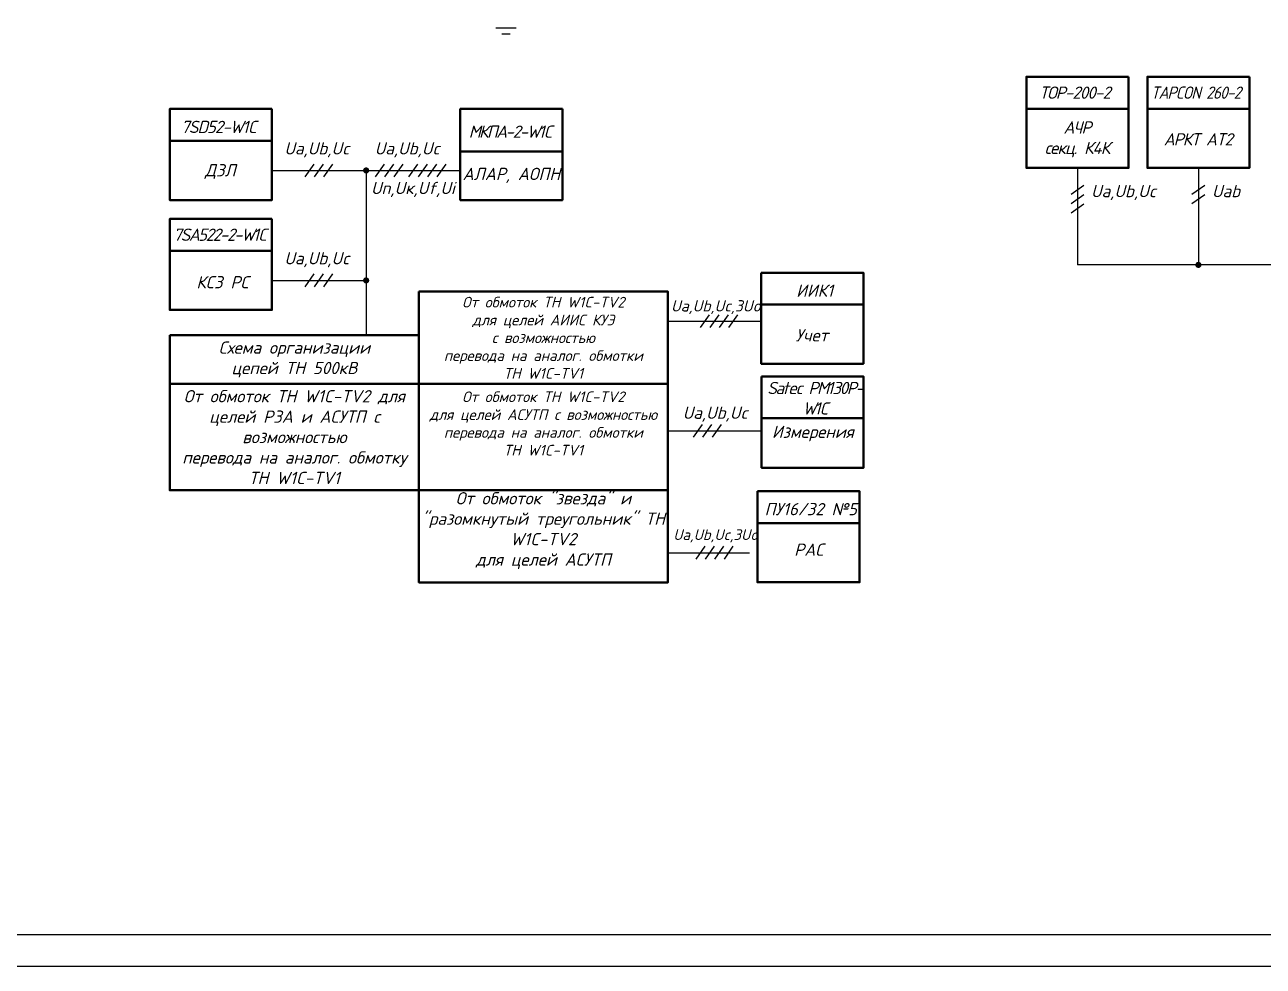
# Model space of a CAD drawing. Header units: millimetres. Extents: x -4534 to -456, y 3875 to 4716.
# Drawn here: x -4333.3 to -4136.2, y 3875.4 to 4025.2 of the extents above; entities that cross this region are included whole.
import ezdxf
from ezdxf.enums import TextEntityAlignment as Align

# ---------------------------------------------------------------- set-up
doc = ezdxf.new("R2010")
doc.units = ezdxf.units.MM
for name, color, linetype in [('Измерения АСУТП', 80, 'Continuous'), ('Корректировка 1', 5, 'Continuous'), ('РАС АСУТП', 50, 'Continuous')]:
    doc.layers.add(name, color=color, linetype=linetype)
doc.styles.add('ГОСТ 3.0', font='isocpeur.ttf', dxfattribs={"oblique": 15, "height": 3})

msp = doc.modelspace()

# ---------------------------------------------------------------- linework, layer by layer
at = {"color": 0, "lineweight": 25, "ltscale": 0.25}
for p, q in [((-4258.32, 4024.71), (-4255.07, 4024.71)), ((-4257.35, 4023.74), (-4256.05, 4023.74))]:
    msp.add_line(p, q, dxfattribs=at)
at = {"color": 0}
for p, q in [((-4288.69, 4000.99), (-4287.26, 4003.04)), ((-4287.19, 4000.99), (-4285.76, 4003.04)), ((-4285.69, 4000.99), (-4284.26, 4003.04)), ((-4277.51, 4000.99), (-4276.07, 4003.04)), ((-4276.01, 4000.99), (-4274.57, 4003.04)), ((-4274.51, 4000.99), (-4273.07, 4003.04)), ((-4272.16, 4000.99), (-4270.73, 4003.04)), ((-4270.66, 4000.99), (-4269.23, 4003.04)), ((-4269.16, 4000.99), (-4267.73, 4003.04)), ((-4267.66, 4000.99), (-4266.23, 4003.04)), ((-4293.98, 4002.02), (-4278.98, 4002.02)), ((-4278.98, 4002.02), (-4278.98, 3975.82)), ((-4278.98, 4002.02), (-4263.98, 4002.02)), ((-4165.73, 4002.43), (-4165.73, 3986.99)), ((-4165.73, 4002.43), (-4165.73, 3986.99)), ((-4146.48, 4002.43), (-4146.48, 3986.99)), ((-4166.75, 3998.26), (-4164.7, 3999.7)), ((-4147.5, 3998.26), (-4145.45, 3999.7)), ((-4166.75, 3996.76), (-4164.7, 3998.2)), ((-4166.75, 3995.26), (-4164.7, 3996.7)), ((-4147.5, 3996.76), (-4145.45, 3998.2)), ((-3853.62, 3986.99), (-4165.73, 3986.99)), ((-4288.69, 3983.5), (-4287.26, 3985.55)), ((-4287.19, 3983.5), (-4285.76, 3985.55)), ((-4285.69, 3983.5), (-4284.26, 3985.55)), ((-4293.98, 3984.52), (-4278.98, 3984.52))]:
    msp.add_line(p, q, dxfattribs=at)
at = {"color": 0, "ltscale": 0.25}
for p, q in [((-4224.35, 3979.05), (-4225.78, 3977)), ((-4222.85, 3979.05), (-4224.28, 3977)), ((-4221.35, 3979.05), (-4222.78, 3977)), ((-4219.85, 3979.05), (-4221.28, 3977)), ((-4230.94, 3978.02), (-4216.06, 3978.02))]:
    msp.add_line(p, q, dxfattribs=at)
at = {"color": 0, "lineweight": 50}
msp.add_line((-4310.23, 3968.05), (-4270.58, 3968.05), dxfattribs=at)
at = {"color": 0, "lineweight": 30}
msp.add_line((-2238.35, 3880.38), (-4514.35, 3880.38), dxfattribs=at)
at = {"color": 0, "linetype": 'Continuous', "lineweight": 25}
msp.add_lwpolyline([(-4534.35, 3875.38), (-2233.35, 3875.38), (-2233.35, 4716.38), (-4534.35, 4716.38)], close=True, dxfattribs=at)
at = {"color": 0, "lineweight": 50, "ltscale": 0.25}
for points in [[(-4157.6, 4016.92), (-4173.85, 4016.92), (-4173.85, 4011.84), (-4157.6, 4011.84)], [(-4138.35, 4016.92), (-4154.6, 4016.92), (-4154.6, 4011.84), (-4138.35, 4011.84)], [(-4293.98, 4011.8), (-4310.23, 4011.8), (-4310.23, 4006.72), (-4293.98, 4006.72)], [(-4247.73, 4011.8), (-4263.98, 4011.8), (-4263.98, 4005.02), (-4247.73, 4005.02)], [(-4157.6, 4011.84), (-4173.85, 4011.84), (-4173.85, 4002.43), (-4157.6, 4002.43)], [(-4138.35, 4011.84), (-4154.6, 4011.84), (-4154.6, 4002.43), (-4138.35, 4002.43)], [(-4293.98, 4006.72), (-4310.23, 4006.72), (-4310.23, 3997.31), (-4293.98, 3997.31)], [(-4247.73, 4005.02), (-4263.98, 4005.02), (-4263.98, 3997.31), (-4247.73, 3997.31)], [(-4293.98, 3994.31), (-4310.23, 3994.31), (-4310.23, 3989.23), (-4293.98, 3989.23)], [(-4293.98, 3989.23), (-4310.23, 3989.23), (-4310.23, 3979.82), (-4293.98, 3979.82)], [(-4216.06, 3985.74), (-4199.81, 3985.74), (-4199.81, 3980.66), (-4216.06, 3980.66)], [(-4270.58, 3982.73), (-4230.94, 3982.73), (-4230.94, 3968.05), (-4270.58, 3968.05)], [(-4216.06, 3980.66), (-4199.81, 3980.66), (-4199.81, 3971.25), (-4216.06, 3971.25)]]:
    msp.add_lwpolyline(points, close=True, dxfattribs=at)
at = {"color": 0, "ltscale": 0.25, "const_width": 0.487}
for points in [[(-4279.22, 4002.02, -1), (-4278.73, 4002.02, -1)], [(-4146.72, 3986.99, 1), (-4146.23, 3986.99, 1)], [(-4279.22, 3984.52, -1), (-4278.73, 3984.52, -1)]]:
    msp.add_lwpolyline(points, format="xyb", close=True, dxfattribs=at)
at = {"color": 0, "lineweight": 50}
msp.add_lwpolyline([(-4310.23, 3975.82), (-4270.58, 3975.82), (-4270.58, 3951.13), (-4310.23, 3951.13)], close=True, dxfattribs=at)
at = {"layer": 'Измерения АСУТП', "color": 0}
for p, q in [((-4226.85, 3959.57), (-4225.42, 3961.61)), ((-4225.35, 3959.57), (-4223.92, 3961.61)), ((-4223.85, 3959.57), (-4222.42, 3961.61)), ((-4230.94, 3960.59), (-4216.03, 3960.59))]:
    msp.add_line(p, q, dxfattribs=at)
at = {"layer": 'Измерения АСУТП', "color": 0, "lineweight": 50, "ltscale": 0.25}
for points in [[(-4216.03, 3969.21), (-4199.78, 3969.21), (-4199.78, 3962.58), (-4216.03, 3962.58)], [(-4216.03, 3962.58), (-4199.78, 3962.58), (-4199.78, 3954.72), (-4216.03, 3954.72)]]:
    msp.add_lwpolyline(points, close=True, dxfattribs=at)
at = {"layer": 'Измерения АСУТП', "color": 0, "lineweight": 50}
msp.add_lwpolyline([(-4270.58, 3968.05), (-4230.94, 3968.05), (-4230.94, 3951.13), (-4270.58, 3951.13)], close=True, dxfattribs=at)
at = {"layer": 'РАС АСУТП', "color": 0}
for p, q in [((-4226.45, 3940.16), (-4225.02, 3942.21)), ((-4224.95, 3940.16), (-4223.52, 3942.21)), ((-4223.45, 3940.16), (-4222.02, 3942.21)), ((-4221.95, 3940.16), (-4220.52, 3942.21)), ((-4230.94, 3941.18), (-4217.94, 3941.18))]:
    msp.add_line(p, q, dxfattribs=at)
at = {"layer": 'РАС АСУТП', "color": 0, "lineweight": 50}
msp.add_lwpolyline([(-4270.58, 3951.13), (-4230.94, 3951.13), (-4230.94, 3936.45), (-4270.58, 3936.45)], close=True, dxfattribs=at)
at = {"layer": 'РАС АСУТП', "color": 0, "lineweight": 50, "ltscale": 0.25}
for points in [[(-4216.67, 3950.97), (-4200.42, 3950.97), (-4200.42, 3945.89), (-4216.67, 3945.89)], [(-4216.67, 3945.89), (-4200.42, 3945.89), (-4200.42, 3936.48), (-4216.67, 3936.48)]]:
    msp.add_lwpolyline(points, close=True, dxfattribs=at)

# ---------------------------------------------------------------- texts
at = {"color": 0, "ltscale": 2, "style": 'ГОСТ 3.0', "oblique": 15}
for s, p in [('Ua,Ub,Uc', (-4286.82, 4004.56)), ('Ua,Ub,Uc', (-4272.44, 4004.56)), ('Un,Uк,Uf,Ui', (-4271.53, 3998.25)), ('Ua,Ub,Uc', (-4286.82, 3987.07))]:
    msp.add_text(s, height=1.95, dxfattribs=at).set_placement(p, align=Align.CENTER)
for s, p in [('Ua,Ub,Uc', (-4163.57, 3997.76)), ('Uab', (-4144.32, 3997.76))]:
    msp.add_text(s, height=1.95, dxfattribs=at).set_placement(p)
at = {"color": 0, "lineweight": 50, "ltscale": 0.25, "style": 'ГОСТ 3.0', "oblique": 15}
msp.add_text('Ua,Ub,Uc,3Uo', height=1.8, dxfattribs=at).set_placement((-4230.44, 3979.57))
at = {"color": 0, "lineweight": 30, "char_height": 1.95, "attachment_point": 5, "style": 'ГОСТ 3.0'}
for s, insert in [('{\\T0.9;ТОР-200-2}', (-4166.18, 4014.4)), ('{\\W0.9;\\T0.9;TAPCON 260-2}', (-4146.93, 4014.4)), ('{\\T0.9;7SD52-W1C}', (-4302.5, 4008.95)), ('{\\T0.85;МКПА-2-W1C}', (-4256.09, 4008.19)), ('{\\T0.85;7SA522-2-W1C}', (-4302.34, 3991.79))]:
    msp.add_mtext(s, dxfattribs=dict(at, insert=insert))
at = {"color": 0, "char_height": 1.95, "attachment_point": 5, "style": 'ГОСТ 3.0'}
for s, insert in [('ДЗЛ', (-4302.19, 4001.85)), ('АЛАР, АОПН ', (-4255.85, 4001.24)), ('{\\C0;КСЗ РС}', (-4301.84, 3984.23))]:
    msp.add_mtext(s, dxfattribs=dict(at, insert=insert))
at = {"color": 0, "lineweight": 50, "ltscale": 0.25, "char_height": 1.95, "attachment_point": 5, "style": 'ГОСТ 3.0'}
for s, insert in [('ИИК1', (-4207.57, 3982.89)), ('Учет', (-4208.01, 3975.79))]:
    msp.add_mtext(s, dxfattribs=dict(at, insert=insert))
at = {"color": 0, "lineweight": 50, "ltscale": 0.25, "insert": (-4250.76, 3975.39), "char_height": 1.7, "width": 39.6456, "attachment_point": 5, "style": 'ГОСТ 3.0'}
msp.add_mtext('От обмоток ТН W1C-TV2\\Pдля целей АИИС КУЭ\\Pс возможностью \\Pперевода на аналог. обмотки\\PТН W1C-TV1', dxfattribs=at)
at = {"color": 0, "char_height": 1.95, "width": 39.6456, "attachment_point": 5, "style": 'ГОСТ 3.0'}
for s, insert in [('Схема организации \\Pцепей ТН 500кВ   ', (-4290.4, 3971.94)), ('От обмоток ТН W1C-TV2 для целей РЗА и АСУТП с возможностью \\Pперевода на аналог. обмотку\\PТН W1C-TV1', (-4290.4, 3959.59))]:
    msp.add_mtext(s, dxfattribs=dict(at, insert=insert))
at = {"layer": 'Измерения АСУТП', "color": 0, "ltscale": 2, "style": 'ГОСТ 3.0', "oblique": 15}
msp.add_text('Ua,Ub,Uc', height=1.95, dxfattribs=at).set_placement((-4228.58, 3962.49))
at = {"layer": 'Измерения АСУТП', "color": 0, "lineweight": 30, "insert": (-4207.54, 3965.77), "char_height": 1.95, "attachment_point": 5, "style": 'ГОСТ 3.0'}
msp.add_mtext('{\\T0.8;Satec PM130P-\\PW1C}', dxfattribs=at)
at = {"layer": 'Измерения АСУТП', "color": 0, "insert": (-4250.76, 3961.75), "char_height": 1.7, "width": 39.6456, "attachment_point": 5, "style": 'ГОСТ 3.0'}
msp.add_mtext('От обмоток ТН W1C-TV2\\Pдля целей АСУТП с возможностью \\Pперевода на аналог. обмотки\\PТН W1C-TV1', dxfattribs=at)
at = {"layer": 'Измерения АСУТП', "color": 0, "insert": (-4207.85, 3960.16), "char_height": 1.95, "attachment_point": 5, "style": 'ГОСТ 3.0'}
msp.add_mtext('Измерения', dxfattribs=at)
at = {"layer": 'Корректировка 1', "color": 0, "char_height": 1.95, "attachment_point": 5, "style": 'ГОСТ 3.0'}
for s, insert in [('{\\T0.9;АЧР \\Pсекц. К4К}', (-4165.81, 4006.97)), ('{\\T0.9;\\C0;АРКТ AT2}', (-4146.56, 4006.97))]:
    msp.add_mtext(s, dxfattribs=dict(at, insert=insert))
at = {"layer": 'РАС АСУТП', "color": 0, "ltscale": 2, "style": 'ГОСТ 3.0', "oblique": 15}
msp.add_text('Ua,Ub,Uc,3Uo', height=1.7, dxfattribs=at).set_placement((-4230.08, 3943.21))
at = {"layer": 'РАС АСУТП', "color": 0, "insert": (-4250.76, 3944.71), "char_height": 1.95, "width": 39.6456, "attachment_point": 5, "style": 'ГОСТ 3.0'}
msp.add_mtext('От обмоток "звезда" и "разомкнутый треугольник" ТН W1C-TV2\\Pдля целей АСУТП', dxfattribs=at)
at = {"layer": 'РАС АСУТП', "color": 0, "lineweight": 30, "insert": (-4208.19, 3948.12), "char_height": 1.95, "attachment_point": 5, "style": 'ГОСТ 3.0'}
msp.add_mtext('ПУ16/32 №5', dxfattribs=at)
at = {"layer": 'РАС АСУТП', "color": 0, "insert": (-4208.5, 3941.67), "char_height": 1.95, "attachment_point": 5, "style": 'ГОСТ 3.0'}
msp.add_mtext('РАС', dxfattribs=at)

doc.saveas('drawing.dxf')
